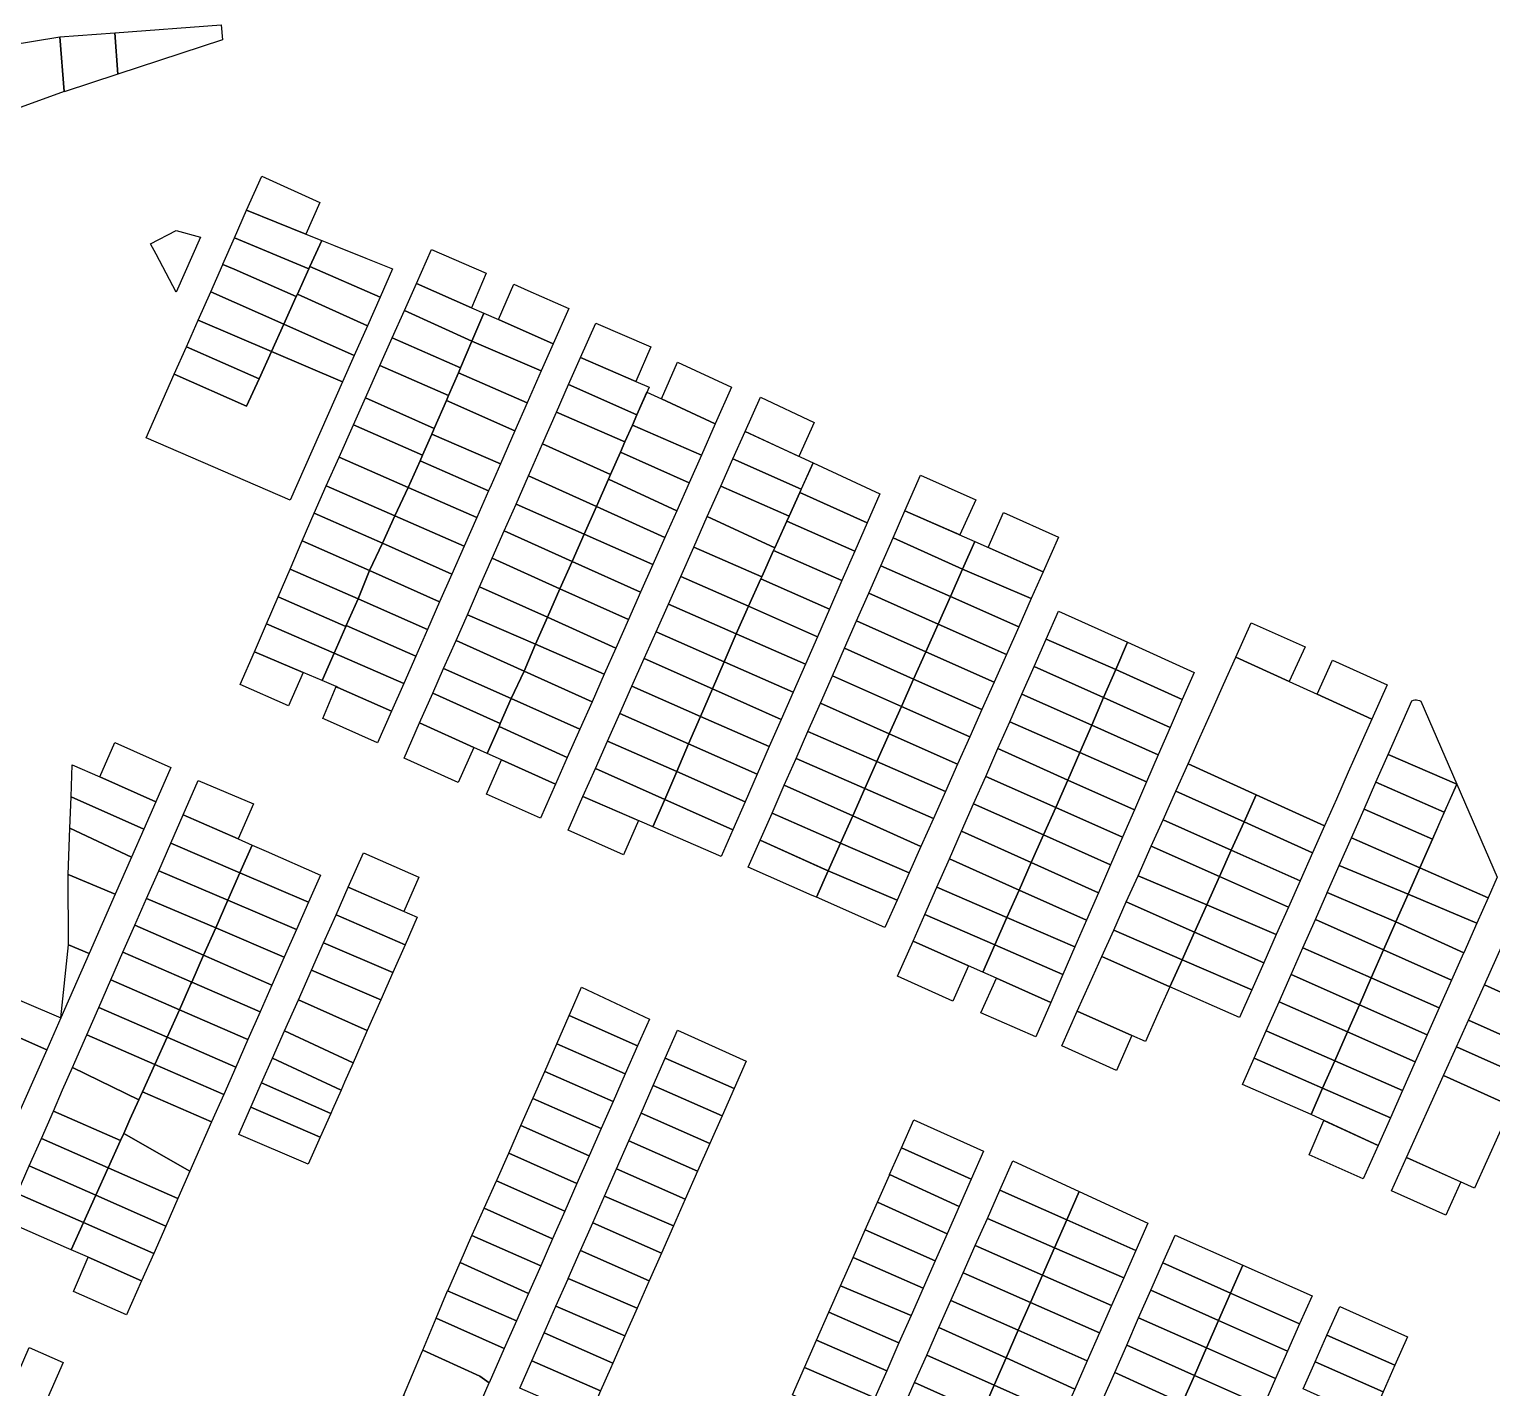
# Model space of a CAD drawing. Header units: millimetres. Extents: x 522658 to 553925, y 7796479 to 7820139.
# Drawn here: x 543680 to 544265, y 7803423 to 7803968 of the extents above; entities that cross this region are included whole.
import ezdxf

# ---------------------------------------------------------------- set-up
doc = ezdxf.new("R2010")
doc.units = ezdxf.units.MM
doc.layers.add('ZONA RESIDENCIAL 2 (ZR_2)', color=2, linetype='Continuous')

msp = doc.modelspace()

# ---------------------------------------------------------------- linework, layer by layer
at = {"layer": 'ZONA RESIDENCIAL 2 (ZR_2)'}
for points in [[(543715.25, 7803949.61), (543693.7, 7803942.56), (543693.64, 7803942.66), (543692.03, 7803964.6), (543714.03, 7803966.22), (543715.25, 7803949.61)], [(543714.03, 7803966.22), (543756.64, 7803969.35), (543757.08, 7803963.3), (543715.25, 7803949.61), (543714.03, 7803966.22)], [(543671.65, 7803961.25), (543692.03, 7803964.6), (543693.64, 7803942.66), (543673.54, 7803935.38), (543671.65, 7803961.25)], [(543796.08, 7803898.26), (543790.45, 7803885.54), (543766.79, 7803895.06), (543772.85, 7803908.79), (543796.08, 7803898.26)], [(543790.45, 7803885.54), (543796.86, 7803882.96), (543792.15, 7803872.57), (543791.73, 7803871.64), (543761.92, 7803884.03), (543766.79, 7803895.06), (543790.45, 7803885.54)], [(543748.27, 7803884.3), (543738.62, 7803862.32), (543730.5, 7803877.48), (543728.28, 7803881.63), (543738.56, 7803887), (543748.27, 7803884.3)], [(543791.73, 7803871.64), (543787.09, 7803861.41), (543786.67, 7803860.48), (543761.81, 7803871.45), (543757.21, 7803873.36), (543757.25, 7803873.46), (543761.92, 7803884.03), (543791.73, 7803871.64)], [(543801.54, 7803881.08), (543814.52, 7803875.86), (543825.2, 7803871.56), (543820.22, 7803860.28), (543792.15, 7803872.57), (543796.86, 7803882.96), (543801.54, 7803881.08)], [(543862.72, 7803869.88), (543856.84, 7803856.03), (543834.78, 7803865.74), (543840.88, 7803879.43), (543862.72, 7803869.88)], [(543761.81, 7803871.45), (543786.67, 7803860.48), (543781.65, 7803849.41), (543752.38, 7803862.42), (543757.21, 7803873.36), (543761.81, 7803871.45)], [(543820.22, 7803860.28), (543815.15, 7803848.82), (543787.09, 7803861.41), (543791.73, 7803871.64), (543792.15, 7803872.57), (543820.22, 7803860.28)], [(543781.65, 7803849.41), (543776.7, 7803838.5), (543747.35, 7803851.03), (543752.38, 7803862.42), (543781.65, 7803849.41)], [(543815.15, 7803848.82), (543809.87, 7803836.87), (543781.65, 7803849.41), (543786.67, 7803860.48), (543787.09, 7803861.41), (543815.15, 7803848.82)], [(543856.84, 7803856.03), (543861.76, 7803853.87), (543857.01, 7803842.7), (543829.95, 7803854.9), (543834.78, 7803865.74), (543856.84, 7803856.03)], [(543895.78, 7803855.76), (543889.57, 7803841.64), (543867.67, 7803851.27), (543873.85, 7803865.46), (543879.45, 7803862.98), (543895.78, 7803855.76)], [(543857.01, 7803842.7), (543852.41, 7803831.9), (543825.06, 7803843.94), (543829.95, 7803854.9), (543857.01, 7803842.7)], [(543771.77, 7803827.62), (543742.65, 7803840.37), (543747.35, 7803851.03), (543776.7, 7803838.5), (543771.77, 7803827.62)], [(543809.87, 7803836.87), (543805.21, 7803826.32), (543776.7, 7803838.5), (543781.65, 7803849.41), (543809.87, 7803836.87)], [(543867.67, 7803851.27), (543889.57, 7803841.64), (543884.78, 7803830.75), (543857.01, 7803842.7), (543861.76, 7803853.87), (543867.67, 7803851.27)], [(543928.63, 7803840.33), (543922.68, 7803826.55), (543900.54, 7803836.11), (543906.6, 7803849.87), (543928.63, 7803840.33)], [(543852.41, 7803831.9), (543851.59, 7803829.97), (543847.7, 7803820.82), (543820.13, 7803832.88), (543825.06, 7803843.94), (543852.41, 7803831.9)], [(543884.78, 7803830.75), (543879.16, 7803817.97), (543851.59, 7803829.97), (543852.41, 7803831.9), (543857.01, 7803842.7), (543884.78, 7803830.75)], [(543805.21, 7803826.32), (543784.26, 7803778.88), (543726.58, 7803803.97), (543737.81, 7803829.41), (543766.78, 7803816.62), (543771.77, 7803827.62), (543776.7, 7803838.5), (543805.21, 7803826.32)], [(543771.77, 7803827.62), (543766.78, 7803816.62), (543737.81, 7803829.41), (543742.65, 7803840.37), (543771.77, 7803827.62)], [(543847.7, 7803820.82), (543846.87, 7803818.88), (543841.94, 7803807.71), (543814.36, 7803819.93), (543820.13, 7803832.88), (543847.7, 7803820.82)], [(543922.68, 7803826.55), (543928.02, 7803824.24), (543923.13, 7803813.19), (543895.76, 7803825.26), (543900.54, 7803836.11), (543922.68, 7803826.55)], [(543954.42, 7803809.46), (543932.94, 7803819.51), (543939.38, 7803834.28), (543960.94, 7803824.2), (543954.42, 7803809.46)], [(543879.16, 7803817.97), (543874.24, 7803806.78), (543846.87, 7803818.88), (543847.7, 7803820.82), (543851.59, 7803829.97), (543879.16, 7803817.97)], [(543923.13, 7803813.19), (543921.28, 7803809), (543918.31, 7803802.3), (543890.91, 7803814.23), (543895.76, 7803825.26), (543923.13, 7803813.19)], [(543841.94, 7803807.71), (543840.91, 7803805.39), (543837.26, 7803796.99), (543809.54, 7803809.12), (543814.36, 7803819.93), (543841.94, 7803807.71)], [(543932.94, 7803819.51), (543954.42, 7803809.46), (543948.91, 7803797.01), (543921.28, 7803809), (543923.13, 7803813.19), (543927.13, 7803822.23), (543932.94, 7803819.51)], [(543994.06, 7803810.05), (543988.01, 7803796.49), (543966.43, 7803806.49), (543972.54, 7803820.24), (543994.06, 7803810.05)], [(543874.24, 7803806.78), (543868.43, 7803793.56), (543840.91, 7803805.39), (543841.94, 7803807.71), (543846.87, 7803818.88), (543874.24, 7803806.78)], [(543916.5, 7803798.19), (543912.55, 7803789.28), (543885.3, 7803801.49), (543890.91, 7803814.23), (543918.31, 7803802.3), (543916.5, 7803798.19)], [(543837.26, 7803796.99), (543836.25, 7803794.72), (543831.53, 7803784.07), (543803.79, 7803796.22), (543809.54, 7803809.12), (543837.26, 7803796.99)], [(543918.31, 7803802.3), (543921.28, 7803809), (543948.91, 7803797.01), (543943.99, 7803785.91), (543916.5, 7803798.19), (543918.31, 7803802.3)], [(543864.66, 7803784.99), (543863.66, 7803782.72), (543836.25, 7803794.72), (543837.26, 7803796.99), (543840.91, 7803805.39), (543868.43, 7803793.56), (543864.66, 7803784.99)], [(543988.93, 7803783.39), (543961.55, 7803795.49), (543966.43, 7803806.49), (543993.65, 7803793.87), (543988.93, 7803783.39)], [(543831.53, 7803784.07), (543826.19, 7803772.61), (543798.64, 7803784.67), (543803.79, 7803796.22), (543831.53, 7803784.07)], [(543911.72, 7803787.39), (543906.85, 7803776.39), (543879.66, 7803788.68), (543885.3, 7803801.49), (543912.55, 7803789.28), (543911.72, 7803787.39)], [(543911.72, 7803787.39), (543912.55, 7803789.28), (543916.5, 7803798.19), (543943.99, 7803785.91), (543939.03, 7803774.71), (543911.72, 7803787.39)], [(543863.66, 7803782.72), (543858.97, 7803772.06), (543831.53, 7803784.07), (543836.25, 7803794.72), (543863.66, 7803782.72)], [(543988.31, 7803782.02), (543984.06, 7803772.56), (543956.7, 7803784.56), (543961.55, 7803795.49), (543988.93, 7803783.39), (543988.31, 7803782.02)], [(544020.41, 7803781.46), (544015.36, 7803769.91), (543988.31, 7803782.02), (543993.65, 7803793.87), (544020.41, 7803781.46)], [(543826.19, 7803772.61), (543821.16, 7803761.68), (543793.77, 7803773.74), (543798.64, 7803784.67), (543826.19, 7803772.61)], [(543826.19, 7803772.61), (543831.53, 7803784.07), (543858.97, 7803772.06), (543853.88, 7803760.48), (543826.19, 7803772.61)], [(543901.97, 7803765.36), (543874.68, 7803777.37), (543879.66, 7803788.68), (543906.85, 7803776.39), (543901.97, 7803765.36)], [(543906.85, 7803776.39), (543911.72, 7803787.39), (543939.03, 7803774.71), (543934.28, 7803763.99), (543906.85, 7803776.39)], [(543983.12, 7803770.48), (543978.35, 7803759.9), (543951.3, 7803772.41), (543956.7, 7803784.56), (543984.06, 7803772.56), (543983.12, 7803770.48)], [(544058.85, 7803779.05), (544052.4, 7803765.01), (544030.44, 7803774.67), (544036.74, 7803789.01), (544058.85, 7803779.05)], [(543983.12, 7803770.48), (543984.06, 7803772.56), (543988.31, 7803782.02), (544015.36, 7803769.91), (544010.39, 7803758.55), (543983.12, 7803770.48)], [(543821.16, 7803761.68), (543815.98, 7803750.78), (543789.05, 7803762.63), (543793.77, 7803773.74), (543821.16, 7803761.68)], [(543821.16, 7803761.68), (543826.19, 7803772.61), (543853.88, 7803760.48), (543848.94, 7803749.26), (543821.16, 7803761.68)], [(543897.12, 7803754.41), (543869.95, 7803766.63), (543874.68, 7803777.37), (543901.97, 7803765.36), (543897.12, 7803754.41)], [(543929.51, 7803753.23), (543901.97, 7803765.36), (543906.85, 7803776.39), (543934.28, 7803763.99), (543929.51, 7803753.23)], [(543977.85, 7803758.78), (543973.08, 7803748.18), (543945.85, 7803760.13), (543951.3, 7803772.41), (543978.35, 7803759.9), (543977.85, 7803758.78)], [(544053.51, 7803751.26), (544025.7, 7803763.88), (544030.44, 7803774.67), (544058.45, 7803762.35), (544053.51, 7803751.26)], [(544063.74, 7803760.03), (544069.96, 7803774.04), (544092.01, 7803764.11), (544085.86, 7803750.3), (544063.74, 7803760.03)], [(543892.27, 7803743.45), (543865.12, 7803755.65), (543869.95, 7803766.63), (543897.12, 7803754.41), (543892.27, 7803743.45)], [(543978.35, 7803759.9), (543983.12, 7803770.48), (544010.39, 7803758.55), (544005.23, 7803746.75), (543977.85, 7803758.78), (543978.35, 7803759.9)], [(543811.44, 7803739.38), (543784.19, 7803751.36), (543789.05, 7803762.63), (543815.98, 7803750.78), (543811.44, 7803739.38)], [(543815.98, 7803750.78), (543821.16, 7803761.68), (543848.94, 7803749.26), (543844.07, 7803738.19), (543815.98, 7803750.78)], [(543924.57, 7803742.07), (543897.12, 7803754.41), (543901.97, 7803765.36), (543929.51, 7803753.23), (543924.57, 7803742.07)], [(544053.51, 7803751.26), (544048.65, 7803740.34), (544020.78, 7803752.68), (544025.7, 7803763.88), (544053.51, 7803751.26)], [(544081.05, 7803739.51), (544053.51, 7803751.26), (544058.45, 7803762.35), (544085.86, 7803750.3), (544081.05, 7803739.51)], [(543887.22, 7803732.05), (543860.1, 7803744.24), (543865.12, 7803755.65), (543892.27, 7803743.45), (543887.22, 7803732.05)], [(543972.74, 7803747.42), (543967.79, 7803736.42), (543940.65, 7803748.43), (543945.85, 7803760.13), (543973.08, 7803748.18), (543972.74, 7803747.42)], [(543973.08, 7803748.18), (543977.85, 7803758.78), (544005.23, 7803746.75), (544000.24, 7803735.34), (543972.74, 7803747.42), (543973.08, 7803748.18)], [(543806.51, 7803728.31), (543779.41, 7803740.28), (543784.19, 7803751.36), (543811.44, 7803739.38), (543806.7, 7803728.75), (543806.51, 7803728.31)], [(543811.44, 7803739.38), (543815.98, 7803750.78), (543844.07, 7803738.19), (543839.21, 7803727.13), (543811.44, 7803739.38)], [(543919.72, 7803731.11), (543892.27, 7803743.45), (543897.12, 7803754.41), (543924.57, 7803742.07), (543919.72, 7803731.11)], [(544048.65, 7803740.34), (544043.74, 7803729.3), (544015.96, 7803741.72), (544020.78, 7803752.68), (544048.65, 7803740.34)], [(544081.05, 7803739.51), (544076.03, 7803728.22), (544048.65, 7803740.34), (544053.51, 7803751.26), (544081.05, 7803739.51)], [(543887.22, 7803732.05), (543882.44, 7803721.24), (543855.18, 7803733.07), (543860.1, 7803744.24), (543887.22, 7803732.05)], [(543919.72, 7803731.11), (543914.67, 7803719.71), (543887.22, 7803732.05), (543892.27, 7803743.45), (543919.72, 7803731.11)], [(543967.79, 7803736.42), (543962.83, 7803725.39), (543935.7, 7803737.28), (543940.65, 7803748.43), (543967.79, 7803736.42)], [(543967.79, 7803736.42), (543972.74, 7803747.42), (544000.24, 7803735.34), (543995.37, 7803724.22), (543967.79, 7803736.42)], [(543806.51, 7803728.31), (543801.81, 7803717.71), (543774.72, 7803729.39), (543779.41, 7803740.28), (543806.51, 7803728.31)], [(543806.7, 7803728.75), (543811.44, 7803739.38), (543839.21, 7803727.13), (543834.51, 7803716.45), (543806.7, 7803728.75)], [(543962.83, 7803725.39), (543958.02, 7803714.24), (543930.79, 7803726.23), (543935.7, 7803737.28), (543962.83, 7803725.39)], [(544043.74, 7803729.3), (544038.81, 7803718.23), (544011.08, 7803730.61), (544015.96, 7803741.72), (544043.74, 7803729.3)], [(544076.03, 7803728.22), (544071.07, 7803717.07), (544043.74, 7803729.3), (544048.65, 7803740.34), (544076.03, 7803728.22)], [(543878, 7803710.41), (543850.64, 7803722.76), (543855.18, 7803733.07), (543882.44, 7803721.24), (543878, 7803710.41)], [(543914.67, 7803719.71), (543910.04, 7803709.26), (543882.44, 7803721.24), (543887.22, 7803732.05), (543914.67, 7803719.71)], [(543962.83, 7803725.39), (543967.79, 7803736.42), (543995.37, 7803724.22), (543990.57, 7803713.23), (543962.83, 7803725.39)], [(544114.87, 7803711.1), (544087.03, 7803723.26), (544091.99, 7803734.52), (544119.6, 7803722.02), (544114.87, 7803711.1)], [(543801.81, 7803717.71), (543796.97, 7803706.71), (543789.37, 7803709.97), (543769.88, 7803718.17), (543774.72, 7803729.39), (543801.81, 7803717.71)], [(543801.81, 7803717.71), (543806.51, 7803728.31), (543806.7, 7803728.75), (543834.51, 7803716.45), (543829.71, 7803705.53), (543801.81, 7803717.71)], [(543958.02, 7803714.24), (543953.31, 7803703.32), (543926.01, 7803715.46), (543930.79, 7803726.23), (543958.02, 7803714.24)], [(543958.02, 7803714.24), (543962.83, 7803725.39), (543990.57, 7803713.23), (543985.68, 7803702.05), (543958.02, 7803714.24)], [(544038.81, 7803718.23), (544033.93, 7803707.25), (544006.25, 7803719.63), (544011.08, 7803730.61), (544038.81, 7803718.23)], [(544071.07, 7803717.07), (544066.15, 7803706.03), (544038.81, 7803718.23), (544043.74, 7803729.3), (544071.07, 7803717.07)], [(544190.8, 7803720.14), (544184.36, 7803706.32), (544163.01, 7803716.08), (544169.13, 7803729.75), (544190.8, 7803720.14)], [(543872.79, 7803699.43), (543845.69, 7803711.51), (543850.64, 7803722.76), (543878, 7803710.41), (543872.79, 7803699.43)], [(543905.13, 7803698.17), (543878, 7803710.41), (543882.44, 7803721.24), (543910.04, 7803709.26), (543905.13, 7803698.17)], [(544033.93, 7803707.25), (544029.05, 7803696.29), (544001.4, 7803708.6), (544006.25, 7803719.63), (544033.93, 7803707.25)], [(544114.87, 7803711.1), (544110, 7803699.84), (544082.22, 7803712.35), (544087.03, 7803723.26), (544114.87, 7803711.1)], [(544141.53, 7803699.1), (544114.87, 7803711.1), (544119.6, 7803722.02), (544146.24, 7803709.96), (544141.53, 7803699.1)], [(543789.37, 7803709.97), (543783.6, 7803696.57), (543764.22, 7803705.06), (543769.88, 7803718.17), (543789.37, 7803709.97)], [(543829.71, 7803705.53), (543824.83, 7803694.42), (543803.35, 7803703.94), (543802.67, 7803704.24), (543796.97, 7803706.71), (543801.81, 7803717.71), (543829.71, 7803705.53)], [(543953.31, 7803703.32), (543948.58, 7803692.34), (543921.12, 7803704.45), (543926.01, 7803715.46), (543953.31, 7803703.32)], [(543953.31, 7803703.32), (543958.02, 7803714.24), (543985.68, 7803702.05), (543980.88, 7803691.06), (543953.31, 7803703.32)], [(544066.15, 7803706.03), (544061.25, 7803695.03), (544033.93, 7803707.25), (544038.81, 7803718.23), (544066.15, 7803706.03)], [(544195.53, 7803701.21), (544217.46, 7803691.18), (544212.57, 7803680.17), (544208.03, 7803669.93), (544203.24, 7803659.15), (544198.52, 7803648.5), (544171.15, 7803660.9), (544143.84, 7803673.27), (544148.61, 7803683.92), (544153.39, 7803694.59), (544158.08, 7803705.06), (544163.01, 7803716.08), (544184.36, 7803706.32), (544195.53, 7803701.21)], [(544195.53, 7803701.21), (544201.72, 7803714.81), (544223.57, 7803704.96), (544217.46, 7803691.18), (544195.53, 7803701.21)], [(543872.79, 7803699.43), (543868.37, 7803689.45), (543841.33, 7803701.62), (543845.69, 7803711.51), (543872.79, 7803699.43)], [(543900.27, 7803687.19), (543872.79, 7803699.43), (543878, 7803710.41), (543905.13, 7803698.17), (543900.27, 7803687.19)], [(544029.05, 7803696.29), (544024.18, 7803685.34), (543996.6, 7803697.67), (544001.4, 7803708.6), (544029.05, 7803696.29)], [(544110, 7803699.84), (544105.24, 7803688.84), (544077.33, 7803701.26), (544082.22, 7803712.35), (544110, 7803699.84)], [(544141.53, 7803699.1), (544136.64, 7803687.84), (544110, 7803699.84), (544114.87, 7803711.1), (544141.53, 7803699.1)], [(543824.83, 7803694.42), (543819.25, 7803681.74), (543797.92, 7803691.2), (543797.33, 7803691.48), (543802.67, 7803704.24), (543803.35, 7803703.94), (543824.83, 7803694.42)], [(543948.58, 7803692.34), (543943.81, 7803681.28), (543916.25, 7803693.48), (543921.12, 7803704.45), (543948.58, 7803692.34)], [(543948.58, 7803692.34), (543953.31, 7803703.32), (543980.88, 7803691.06), (543976.13, 7803680.2), (543948.58, 7803692.34)], [(544061.25, 7803695.03), (544056.4, 7803684.12), (544029.05, 7803696.29), (544033.93, 7803707.25), (544061.25, 7803695.03)], [(543857.77, 7803679.89), (543836.07, 7803689.69), (543841.33, 7803701.62), (543868.37, 7803689.45), (543867.87, 7803688.32), (543863.08, 7803677.49), (543857.77, 7803679.89)], [(543868.37, 7803689.45), (543872.79, 7803699.43), (543900.27, 7803687.19), (543895.22, 7803675.79), (543867.87, 7803688.32), (543868.37, 7803689.45)], [(544024.18, 7803685.34), (544019.23, 7803674.21), (543991.59, 7803686.26), (543996.6, 7803697.67), (544024.18, 7803685.34)], [(544056.4, 7803684.12), (544051.51, 7803673.13), (544024.18, 7803685.34), (544029.05, 7803696.29), (544056.4, 7803684.12)], [(544105.24, 7803688.84), (544100.49, 7803677.87), (544072.45, 7803690.18), (544077.33, 7803701.26), (544105.24, 7803688.84)], [(544105.24, 7803688.84), (544110, 7803699.84), (544136.64, 7803687.84), (544131.92, 7803676.95), (544105.24, 7803688.84)], [(544251.47, 7803665.22), (544223.99, 7803677.01), (544233.5, 7803698.59), (544234.08, 7803698.8), (544234.69, 7803698.91), (544235.3, 7803698.92), (544235.91, 7803698.83), (544236.5, 7803698.65), (544237.05, 7803698.38), (544251.47, 7803665.22)], [(543943.81, 7803681.28), (543939.05, 7803670.24), (543911.34, 7803682.43), (543916.25, 7803693.48), (543943.81, 7803681.28)], [(543943.81, 7803681.28), (543948.58, 7803692.34), (543976.13, 7803680.2), (543971.28, 7803669.12), (543943.81, 7803681.28)], [(543857.77, 7803679.89), (543851.48, 7803665.78), (543829.85, 7803675.54), (543829.89, 7803675.64), (543836.07, 7803689.69), (543857.77, 7803679.89)], [(543890.5, 7803665.15), (543868.88, 7803674.88), (543863.08, 7803677.49), (543867.87, 7803688.32), (543895.22, 7803675.79), (543890.5, 7803665.15)], [(544019.23, 7803674.21), (544014.43, 7803663.43), (543986.84, 7803675.45), (543991.59, 7803686.26), (544019.23, 7803674.21)], [(544051.51, 7803673.13), (544046.67, 7803662.25), (544019.23, 7803674.21), (544024.18, 7803685.34), (544051.51, 7803673.13)], [(544100.49, 7803677.87), (544095.71, 7803666.83), (544067.7, 7803679.41), (544072.45, 7803690.18), (544100.49, 7803677.87)], [(544100.49, 7803677.87), (544105.24, 7803688.84), (544131.92, 7803676.95), (544127.23, 7803666.13), (544100.49, 7803677.87)], [(543736.45, 7803671.84), (543730.41, 7803658.11), (543707.92, 7803668.08), (543713.96, 7803681.81), (543736.45, 7803671.84)], [(543939.05, 7803670.24), (543934.23, 7803659.06), (543906.48, 7803671.49), (543911.34, 7803682.43), (543939.05, 7803670.24)], [(543939.05, 7803670.24), (543943.81, 7803681.28), (543971.28, 7803669.12), (543966.49, 7803658.16), (543939.05, 7803670.24)], [(544095.71, 7803666.83), (544090.83, 7803655.8), (544062.79, 7803668.26), (544067.7, 7803679.41), (544095.71, 7803666.83)], [(543707.92, 7803668.08), (543730.41, 7803658.11), (543725.58, 7803647.13), (543696.46, 7803660.04), (543696.94, 7803672.95), (543707.92, 7803668.08)], [(543890.5, 7803665.15), (543884.51, 7803651.59), (543862.79, 7803661.21), (543868.88, 7803674.88), (543890.5, 7803665.15)], [(544014.43, 7803663.43), (544009.55, 7803652.47), (543982.14, 7803664.75), (543986.84, 7803675.45), (544014.43, 7803663.43)], [(544046.67, 7803662.25), (544041.87, 7803651.47), (544014.43, 7803663.43), (544019.23, 7803674.21), (544046.67, 7803662.25)], [(544095.71, 7803666.83), (544100.49, 7803677.87), (544127.23, 7803666.13), (544122.35, 7803654.88), (544095.71, 7803666.83)], [(544171.15, 7803660.9), (544166.28, 7803650.06), (544138.97, 7803662.39), (544143.84, 7803673.27), (544171.15, 7803660.9)], [(544246.48, 7803653.91), (544219.1, 7803665.93), (544223.99, 7803677.01), (544251.47, 7803665.22), (544246.48, 7803653.91)], [(543934.23, 7803659.06), (543929.5, 7803648.1), (543929.16, 7803648.25), (543901.49, 7803660.25), (543906.48, 7803671.49), (543934.23, 7803659.06)], [(543934.23, 7803659.06), (543939.05, 7803670.24), (543966.49, 7803658.16), (543961.53, 7803646.83), (543934.23, 7803659.06)], [(544090.83, 7803655.8), (544085.96, 7803644.83), (544057.94, 7803657.26), (544062.79, 7803668.26), (544090.83, 7803655.8)], [(544090.83, 7803655.8), (544095.71, 7803666.83), (544122.35, 7803654.88), (544117.59, 7803643.91), (544090.83, 7803655.8)], [(543769.55, 7803657.29), (543763.38, 7803643.21), (543741.36, 7803652.87), (543747.4, 7803666.64), (543769.55, 7803657.29)], [(544009.55, 7803652.47), (544004.69, 7803641.55), (543977.21, 7803653.53), (543982.14, 7803664.75), (544009.55, 7803652.47)], [(544009.55, 7803652.47), (544014.43, 7803663.43), (544041.87, 7803651.47), (544036.86, 7803640.22), (544009.55, 7803652.47)], [(544166.28, 7803650.06), (544161.16, 7803638.67), (544133.81, 7803650.87), (544138.97, 7803662.39), (544166.28, 7803650.06)], [(544246.48, 7803653.91), (544241.75, 7803643.17), (544214.35, 7803655.16), (544219.1, 7803665.93), (544246.48, 7803653.91)], [(544264.05, 7803619.7), (544236.69, 7803631.71), (544251.47, 7803665.22), (544267.7, 7803627.92), (544264.05, 7803619.7)], [(543725.58, 7803647.13), (543720.67, 7803635.96), (543695.99, 7803647.56), (543696.46, 7803660.04), (543725.58, 7803647.13)], [(543917.66, 7803636.8), (543895.51, 7803646.77), (543901.49, 7803660.25), (543923.76, 7803650.59), (543917.66, 7803636.8)], [(543929.5, 7803648.1), (543934.23, 7803659.06), (543961.53, 7803646.83), (543956.89, 7803636.22), (543929.5, 7803648.1)], [(544085.96, 7803644.83), (544081.06, 7803633.77), (544053.13, 7803646.35), (544057.94, 7803657.26), (544085.96, 7803644.83)], [(544085.96, 7803644.83), (544090.83, 7803655.8), (544117.59, 7803643.91), (544112.82, 7803632.92), (544085.96, 7803644.83)], [(544166.28, 7803650.06), (544171.15, 7803660.9), (544198.52, 7803648.5), (544193.72, 7803637.67), (544166.28, 7803650.06)], [(544241.75, 7803643.17), (544236.69, 7803631.71), (544209.31, 7803643.73), (544214.35, 7803655.16), (544241.75, 7803643.17)], [(543764.11, 7803629.66), (543736.38, 7803641.49), (543741.36, 7803652.87), (543763.38, 7803643.21), (543768.99, 7803640.75), (543764.11, 7803629.66)], [(544004.69, 7803641.55), (543999.72, 7803630.39), (543972.47, 7803642.75), (543977.21, 7803653.53), (544004.69, 7803641.55)], [(544004.69, 7803641.55), (544009.55, 7803652.47), (544036.86, 7803640.22), (544032.13, 7803629.59), (544004.69, 7803641.55)], [(544161.16, 7803638.67), (544156.45, 7803628.18), (544129.07, 7803640.29), (544133.81, 7803650.87), (544161.16, 7803638.67)], [(544161.16, 7803638.67), (544166.28, 7803650.06), (544193.72, 7803637.67), (544188.71, 7803626.38), (544161.16, 7803638.67)], [(543714.16, 7803621.16), (543695.3, 7803628.98), (543695.99, 7803647.56), (543720.67, 7803635.96), (543714.16, 7803621.16)], [(544081.06, 7803633.77), (544076.18, 7803622.76), (544048.27, 7803635.31), (544053.13, 7803646.35), (544081.06, 7803633.77)], [(544081.06, 7803633.77), (544085.96, 7803644.83), (544112.82, 7803632.92), (544107.94, 7803621.66), (544081.06, 7803633.77)], [(544236.69, 7803631.71), (544231.99, 7803621.06), (544204.42, 7803632.64), (544209.31, 7803643.73), (544236.69, 7803631.71)], [(543759.25, 7803618.64), (543731.55, 7803630.46), (543736.38, 7803641.49), (543764.11, 7803629.66), (543759.25, 7803618.64)], [(543774.58, 7803638.3), (543796.35, 7803628.75), (543791.58, 7803617.94), (543764.11, 7803629.66), (543768.99, 7803640.75), (543774.58, 7803638.3)], [(543835.77, 7803627.86), (543829.73, 7803614.2), (543807.48, 7803623.87), (543813.56, 7803637.6), (543835.77, 7803627.86)], [(543999.72, 7803630.39), (543995.02, 7803619.84), (543993.3, 7803620.6), (543967.72, 7803631.94), (543972.47, 7803642.75), (543997.86, 7803631.23), (543999.72, 7803630.39)], [(543999.72, 7803630.39), (544004.69, 7803641.55), (544032.13, 7803629.59), (544027.27, 7803618.66), (543999.72, 7803630.39)], [(544156.45, 7803628.18), (544151.34, 7803616.81), (544123.8, 7803628.5), (544129.07, 7803640.29), (544156.45, 7803628.18)], [(544156.45, 7803628.18), (544161.16, 7803638.67), (544188.71, 7803626.38), (544184.08, 7803615.95), (544156.45, 7803628.18)], [(544076.18, 7803622.76), (544071.31, 7803611.78), (544043.27, 7803623.96), (544048.27, 7803635.31), (544076.18, 7803622.76)], [(544076.18, 7803622.76), (544081.06, 7803633.77), (544107.94, 7803621.66), (544103.16, 7803610.63), (544076.18, 7803622.76)], [(544227.1, 7803609.96), (544199.61, 7803621.73), (544204.42, 7803632.64), (544231.99, 7803621.06), (544227.1, 7803609.96)], [(544264.05, 7803619.7), (544259.51, 7803609.49), (544231.99, 7803621.06), (544236.69, 7803631.71), (544264.05, 7803619.7)], [(543703.69, 7803597.36), (543695.37, 7803600.81), (543695.3, 7803628.98), (543714.16, 7803621.16), (543703.69, 7803597.36)], [(543754.39, 7803607.61), (543726.71, 7803619.42), (543731.55, 7803630.46), (543759.25, 7803618.64), (543754.39, 7803607.61)], [(543786.72, 7803606.92), (543759.25, 7803618.64), (543764.11, 7803629.66), (543791.58, 7803617.94), (543786.72, 7803606.92)], [(543995.02, 7803619.84), (543999.72, 7803630.39), (544027.27, 7803618.66), (544022.39, 7803607.7), (543995.02, 7803619.84)], [(544151.34, 7803616.81), (544146.44, 7803605.91), (544119.11, 7803618.02), (544123.8, 7803628.5), (544151.34, 7803616.81)], [(544151.34, 7803616.81), (544156.45, 7803628.18), (544184.08, 7803615.95), (544179.2, 7803604.97), (544151.34, 7803616.81)], [(543830.29, 7803600.84), (543802.62, 7803612.87), (543807.48, 7803623.87), (543835.15, 7803611.85), (543830.29, 7803600.84)], [(544071.31, 7803611.78), (544066.45, 7803600.82), (544038.45, 7803613.02), (544043.27, 7803623.96), (544071.31, 7803611.78)], [(544071.31, 7803611.78), (544076.18, 7803622.76), (544103.16, 7803610.63), (544098.53, 7803599.96), (544071.31, 7803611.78)], [(544226.84, 7803609.37), (544222.15, 7803598.74), (544194.83, 7803610.91), (544199.44, 7803621.35), (544199.61, 7803621.73), (544227.1, 7803609.96), (544226.84, 7803609.37)], [(544254.24, 7803597.61), (544227.1, 7803609.96), (544231.99, 7803621.06), (544259.51, 7803609.49), (544254.24, 7803597.61)], [(543749.55, 7803596.62), (543721.98, 7803608.62), (543726.71, 7803619.42), (543754.39, 7803607.61), (543749.55, 7803596.62)], [(543781.86, 7803595.89), (543754.39, 7803607.61), (543759.25, 7803618.64), (543786.72, 7803606.92), (543781.86, 7803595.89)], [(544146.44, 7803605.91), (544141.46, 7803594.82), (544114.05, 7803606.72), (544119.11, 7803618.02), (544146.44, 7803605.91)], [(544146.44, 7803605.91), (544151.34, 7803616.81), (544179.2, 7803604.97), (544174.16, 7803593.61), (544146.44, 7803605.91)], [(543744.81, 7803585.85), (543717.26, 7803597.85), (543721.98, 7803608.62), (543749.55, 7803596.62), (543744.81, 7803585.85)], [(543830.29, 7803600.84), (543825.36, 7803589.66), (543797.63, 7803601.59), (543802.62, 7803612.87), (543830.29, 7803600.84)], [(544066.45, 7803600.82), (544061.6, 7803589.88), (544055.87, 7803592.42), (544033.71, 7803602.25), (544038.45, 7803613.02), (544066.45, 7803600.82)], [(544066.45, 7803600.82), (544071.31, 7803611.78), (544098.53, 7803599.96), (544093.74, 7803588.92), (544066.45, 7803600.82)], [(544222.15, 7803598.74), (544217.22, 7803587.55), (544189.85, 7803599.61), (544194.83, 7803610.91), (544222.15, 7803598.74)], [(544254.24, 7803597.61), (544254.16, 7803597.43), (544249.36, 7803586.63), (544222.15, 7803598.74), (544226.84, 7803609.37), (544227.1, 7803609.96), (544254.24, 7803597.61)], [(544289.79, 7803572.51), (544262.53, 7803584.8), (544274.52, 7803611.39), (544289.79, 7803572.51)], [(543776.93, 7803584.7), (543749.55, 7803596.62), (543754.39, 7803607.61), (543781.86, 7803595.89), (543776.93, 7803584.7)], [(544141.46, 7803594.82), (544136.6, 7803584), (544109.28, 7803596.07), (544114.05, 7803606.72), (544141.46, 7803594.82)], [(544141.46, 7803594.82), (544146.44, 7803605.91), (544174.16, 7803593.61), (544169.33, 7803582.72), (544141.46, 7803594.82)], [(543692.34, 7803571.59), (543695.37, 7803600.81), (543703.69, 7803597.36), (543692.34, 7803571.59)], [(543739.83, 7803574.78), (543712.38, 7803586.73), (543717.26, 7803597.85), (543744.81, 7803585.85), (543744.49, 7803585.13), (543739.83, 7803574.78)], [(543772.19, 7803573.93), (543744.81, 7803585.85), (543749.55, 7803596.62), (543776.93, 7803584.7), (543772.19, 7803573.93)], [(543825.36, 7803589.66), (543820.55, 7803578.76), (543792.81, 7803590.7), (543797.63, 7803601.59), (543825.36, 7803589.66)], [(544055.87, 7803592.42), (544049.61, 7803578.21), (544027.52, 7803588.2), (544033.71, 7803602.25), (544055.87, 7803592.42)], [(544061.6, 7803589.88), (544066.45, 7803600.82), (544093.74, 7803588.92), (544088.86, 7803577.65), (544067.15, 7803587.39), (544061.6, 7803589.88)], [(544217.22, 7803587.55), (544212.46, 7803576.75), (544185.12, 7803588.87), (544189.85, 7803599.61), (544217.22, 7803587.55)], [(544249.36, 7803586.63), (544244.45, 7803575.57), (544217.22, 7803587.55), (544222.15, 7803598.74), (544249.36, 7803586.63)], [(543820.55, 7803578.76), (543815.12, 7803566.46), (543787.55, 7803578.82), (543792.81, 7803590.7), (543820.55, 7803578.76)], [(544131.77, 7803573.24), (544126.75, 7803562.07), (544121.27, 7803564.5), (544099.47, 7803574.17), (544104.5, 7803585.39), (544109.28, 7803596.07), (544136.6, 7803584), (544131.77, 7803573.24)], [(544136.6, 7803584), (544141.46, 7803594.82), (544169.33, 7803582.72), (544164.44, 7803571.7), (544136.6, 7803584)], [(543734.91, 7803563.83), (543707.56, 7803575.74), (543712.38, 7803586.73), (543739.83, 7803574.78), (543734.91, 7803563.83)], [(543767.29, 7803562.82), (543739.83, 7803574.78), (543744.49, 7803585.13), (543744.81, 7803585.85), (543772.19, 7803573.93), (543767.29, 7803562.82)], [(544088.86, 7803577.65), (544082.9, 7803563.92), (544060.86, 7803573.58), (544067.15, 7803587.39), (544088.86, 7803577.65)], [(544212.46, 7803576.75), (544207.68, 7803565.91), (544180.32, 7803577.98), (544185.12, 7803588.87), (544212.46, 7803576.75)], [(544244.45, 7803575.57), (544239.63, 7803564.72), (544212.46, 7803576.75), (544217.22, 7803587.55), (544244.45, 7803575.57)], [(544283.46, 7803558.46), (544256.17, 7803570.67), (544262.53, 7803584.8), (544289.79, 7803572.51), (544283.46, 7803558.46)], [(543686.7, 7803558.78), (543658.38, 7803571.32), (543663.84, 7803583.73), (543692.34, 7803571.59), (543686.7, 7803558.78)], [(543923.37, 7803560.34), (543895.98, 7803572.44), (543896.53, 7803573.69), (543900.96, 7803583.8), (543928.08, 7803571.05), (543923.37, 7803560.34)], [(543729.99, 7803552.89), (543702.74, 7803564.75), (543707.56, 7803575.74), (543734.91, 7803563.83), (543729.99, 7803552.89)], [(543762.45, 7803551.84), (543734.91, 7803563.83), (543739.83, 7803574.78), (543767.29, 7803562.82), (543762.45, 7803551.84)], [(543815.12, 7803566.46), (543810.76, 7803556.58), (543809.43, 7803553.58), (543782.01, 7803566.31), (543787.55, 7803578.82), (543815.12, 7803566.46)], [(544121.27, 7803564.5), (544115.24, 7803550.4), (544093.26, 7803560.29), (544099.47, 7803574.17), (544121.27, 7803564.5)], [(544207.68, 7803565.91), (544202.57, 7803554.33), (544175.19, 7803566.34), (544180.32, 7803577.98), (544207.68, 7803565.91)], [(544239.63, 7803564.72), (544234.83, 7803553.92), (544207.68, 7803565.91), (544212.46, 7803576.75), (544239.63, 7803564.72)], [(543686.7, 7803558.78), (543672.78, 7803527.15), (543644.37, 7803539.47), (543648.97, 7803549.93), (543653.4, 7803560), (543658.38, 7803571.32), (543686.7, 7803558.78)], [(543918.41, 7803549.08), (543891.03, 7803561.17), (543895.98, 7803572.44), (543923.37, 7803560.34), (543918.41, 7803549.08)], [(544283.46, 7803558.46), (544278.64, 7803547.77), (544251.35, 7803559.98), (544256.17, 7803570.67), (544283.46, 7803558.46)], [(543723.58, 7803538.67), (543697.02, 7803551.68), (543697.93, 7803553.76), (543702.74, 7803564.75), (543729.99, 7803552.89), (543725.06, 7803541.95), (543723.58, 7803538.67)], [(543757.61, 7803540.86), (543729.99, 7803552.89), (543734.91, 7803563.83), (543762.45, 7803551.84), (543757.61, 7803540.86)], [(543809.43, 7803553.58), (543805.97, 7803545.74), (543804.61, 7803542.65), (543777.18, 7803555.38), (543782.01, 7803566.31), (543809.43, 7803553.58)], [(543966.85, 7803554.21), (543962.04, 7803543.31), (543934.45, 7803555.38), (543939.41, 7803566.63), (543966.85, 7803554.21)], [(544202.57, 7803554.33), (544197.74, 7803543.37), (544170.35, 7803555.36), (544175.19, 7803566.34), (544202.57, 7803554.33)], [(544234.83, 7803553.92), (544229.73, 7803542.42), (544202.57, 7803554.33), (544207.68, 7803565.91), (544234.83, 7803553.92)], [(543913.54, 7803538.02), (543886.17, 7803550.1), (543891.03, 7803561.17), (543918.41, 7803549.08), (543913.54, 7803538.02)], [(544278.64, 7803547.77), (544273.44, 7803536.24), (544246.15, 7803548.45), (544251.35, 7803559.98), (544278.64, 7803547.77)], [(543717.56, 7803525.27), (543716.25, 7803522.37), (543689.37, 7803534.22), (543693.09, 7803542.71), (543697.02, 7803551.68), (543723.58, 7803538.67), (543720.05, 7803530.82), (543717.56, 7803525.27)], [(543752.77, 7803529.89), (543725.06, 7803541.95), (543729.99, 7803552.89), (543757.61, 7803540.86), (543752.77, 7803529.89)], [(543804.61, 7803542.65), (543801.13, 7803534.78), (543800.44, 7803533.21), (543772.79, 7803545.46), (543777.18, 7803555.38), (543804.61, 7803542.65)], [(543908.8, 7803527.25), (543881.4, 7803539.22), (543881.55, 7803539.56), (543886.17, 7803550.1), (543913.54, 7803538.02), (543908.8, 7803527.25)], [(543957.19, 7803532.31), (543929.62, 7803544.41), (543934.45, 7803555.38), (543962.04, 7803543.31), (543957.19, 7803532.31)], [(544197.74, 7803543.37), (544193.09, 7803532.82), (544165.7, 7803544.81), (544170.35, 7803555.36), (544197.74, 7803543.37)], [(544229.73, 7803542.42), (544224.87, 7803531.49), (544197.74, 7803543.37), (544202.57, 7803554.33), (544229.73, 7803542.42)], [(543800.44, 7803533.21), (543796.24, 7803523.69), (543768.5, 7803535.76), (543772.79, 7803545.46), (543800.44, 7803533.21)], [(543952.32, 7803521.27), (543924.76, 7803533.37), (543929.62, 7803544.41), (543957.19, 7803532.31), (543952.32, 7803521.27)], [(544273.44, 7803536.24), (544258.62, 7803503.37), (544231.33, 7803515.58), (544246.15, 7803548.45), (544273.44, 7803536.24)], [(543744.06, 7803510.12), (543717.56, 7803525.27), (543720.05, 7803530.82), (543723.58, 7803538.67), (543725.06, 7803541.95), (543752.77, 7803529.89), (543744.06, 7803510.12)], [(543903.95, 7803516.23), (543876.63, 7803528.37), (543881.4, 7803539.22), (543908.8, 7803527.25), (543903.95, 7803516.23)], [(544224.87, 7803531.49), (544219.95, 7803520.4), (544193.09, 7803532.82), (544197.74, 7803543.37), (544224.87, 7803531.49)], [(543716.25, 7803522.37), (543711.33, 7803511.43), (543684.56, 7803523.23), (543689.37, 7803534.22), (543716.25, 7803522.37)], [(543796.24, 7803523.69), (543791.47, 7803512.88), (543763.65, 7803524.79), (543768.5, 7803535.76), (543796.24, 7803523.69)], [(543947.43, 7803510.19), (543919.9, 7803522.35), (543924.76, 7803533.37), (543952.32, 7803521.27), (543947.43, 7803510.19)], [(543899.08, 7803505.17), (543871.76, 7803517.31), (543876.63, 7803528.37), (543903.95, 7803516.23), (543899.08, 7803505.17)], [(544056.96, 7803506.9), (544029.03, 7803519.47), (544033.96, 7803530.67), (544061.93, 7803518.18), (544056.96, 7803506.9)], [(544214.02, 7803507.06), (544192.33, 7803516.72), (544198.19, 7803530.46), (544219.95, 7803520.4), (544214.02, 7803507.06)], [(543711.33, 7803511.43), (543706.4, 7803500.49), (543679.74, 7803512.24), (543684.56, 7803523.23), (543711.33, 7803511.43)], [(543739.22, 7803499.14), (543711.33, 7803511.43), (543716.25, 7803522.37), (543717.56, 7803525.27), (543744.06, 7803510.12), (543739.22, 7803499.14)], [(543942.48, 7803498.98), (543914.95, 7803511.12), (543919.9, 7803522.35), (543947.43, 7803510.19), (543942.48, 7803498.98)], [(543894.21, 7803494.1), (543866.9, 7803506.28), (543867.16, 7803506.85), (543871.76, 7803517.31), (543899.08, 7803505.17), (543894.21, 7803494.1)], [(544052.14, 7803495.97), (544024.33, 7803508.81), (544029.03, 7803519.47), (544056.96, 7803506.9), (544052.14, 7803495.97)], [(544247.07, 7803492.48), (544225.31, 7803502.22), (544231.33, 7803515.58), (544253.06, 7803505.85), (544247.07, 7803492.48)], [(543706.4, 7803500.49), (543701.48, 7803489.55), (543674.93, 7803501.25), (543679.74, 7803512.24), (543706.4, 7803500.49)], [(543739.22, 7803499.14), (543734.38, 7803488.16), (543706.4, 7803500.49), (543711.33, 7803511.43), (543739.22, 7803499.14)], [(543937.74, 7803488.23), (543910.12, 7803500.16), (543914.95, 7803511.12), (543942.48, 7803498.98), (543937.74, 7803488.23)], [(544052.14, 7803495.97), (544047.32, 7803485.03), (544019.44, 7803497.73), (544024.21, 7803508.54), (544024.33, 7803508.81), (544052.14, 7803495.97)], [(544095.26, 7803490.69), (544068.49, 7803502.58), (544073.68, 7803514.28), (544100.23, 7803502.03), (544095.26, 7803490.69)], [(543889.32, 7803482.99), (543861.98, 7803495.33), (543866.9, 7803506.28), (543894.21, 7803494.1), (543889.32, 7803482.99)], [(543701.48, 7803489.55), (543696.56, 7803478.61), (543694.57, 7803479.48), (543670.11, 7803490.26), (543674.93, 7803501.25), (543701.48, 7803489.55)], [(543734.38, 7803488.16), (543729.55, 7803477.18), (543701.48, 7803489.55), (543706.4, 7803500.49), (543734.38, 7803488.16)], [(543932.89, 7803477.24), (543905.38, 7803489.41), (543910.12, 7803500.16), (543937.74, 7803488.23), (543932.89, 7803477.24)], [(544047.32, 7803485.03), (544042.52, 7803474.15), (544014.53, 7803486.58), (544019.44, 7803497.73), (544047.32, 7803485.03)], [(544095.26, 7803490.69), (544090.35, 7803479.47), (544063.45, 7803491.21), (544068.49, 7803502.58), (544095.26, 7803490.69)], [(544122.97, 7803478.38), (544095.26, 7803490.69), (544100.23, 7803502.03), (544127.79, 7803489.31), (544122.97, 7803478.38)], [(543884.57, 7803472.21), (543857.04, 7803484.36), (543857.16, 7803484.63), (543861.98, 7803495.33), (543889.32, 7803482.99), (543884.57, 7803472.21)], [(544090.35, 7803479.47), (544085.53, 7803468.47), (544058.62, 7803480.33), (544063.45, 7803491.21), (544090.35, 7803479.47)], [(543729.55, 7803477.18), (543724.71, 7803466.21), (543703.33, 7803475.62), (543703, 7803475.77), (543696.56, 7803478.61), (543701.48, 7803489.55), (543729.55, 7803477.18)], [(543928.03, 7803466.22), (543900.53, 7803478.39), (543905.38, 7803489.41), (543932.89, 7803477.24), (543928.03, 7803466.22)], [(544042.52, 7803474.15), (544037.72, 7803463.26), (544009.68, 7803475.58), (544014.53, 7803486.58), (544042.52, 7803474.15)], [(544122.97, 7803478.38), (544118.11, 7803467.35), (544090.35, 7803479.47), (544095.26, 7803490.69), (544122.97, 7803478.38)], [(543879.72, 7803461.19), (543852.28, 7803473.54), (543857.04, 7803484.36), (543884.57, 7803472.21), (543879.72, 7803461.19)], [(544085.53, 7803468.47), (544080.73, 7803457.52), (544053.78, 7803469.41), (544058.62, 7803480.33), (544085.53, 7803468.47)], [(544118.11, 7803467.35), (544113.22, 7803456.28), (544085.53, 7803468.47), (544090.35, 7803479.47), (544118.11, 7803467.35)], [(544165.83, 7803472.44), (544160.91, 7803461.26), (544133.74, 7803473.37), (544138.62, 7803484.48), (544165.83, 7803472.44)], [(543697.48, 7803461.92), (543703.33, 7803475.62), (543724.71, 7803466.21), (543718.7, 7803452.58), (543697.48, 7803461.92)], [(543874.89, 7803450.22), (543847.28, 7803462.18), (543847.31, 7803462.25), (543852.28, 7803473.54), (543879.72, 7803461.19), (543874.89, 7803450.22)], [(543923.18, 7803455.24), (543895.58, 7803467.16), (543900.42, 7803478.15), (543900.48, 7803478.29), (543900.53, 7803478.39), (543928.03, 7803466.22), (543927.92, 7803465.98), (543923.18, 7803455.24)], [(544037.72, 7803463.26), (544032.9, 7803452.32), (544004.67, 7803464.22), (544009.68, 7803475.58), (544037.72, 7803463.26)], [(544080.73, 7803457.52), (544075.85, 7803446.39), (544048.87, 7803458.34), (544053.78, 7803469.41), (544080.73, 7803457.52)], [(544113.22, 7803456.28), (544108.38, 7803445.31), (544080.73, 7803457.52), (544085.53, 7803468.47), (544113.22, 7803456.28)], [(544160.91, 7803461.26), (544156.09, 7803450.3), (544128.92, 7803462.41), (544133.74, 7803473.37), (544160.91, 7803461.26)], [(544193.49, 7803460.2), (544188.54, 7803448.94), (544160.91, 7803461.26), (544165.83, 7803472.44), (544193.49, 7803460.2)], [(543869.97, 7803439.04), (543842.67, 7803451.23), (543847.28, 7803462.18), (543874.89, 7803450.22), (543869.97, 7803439.04)], [(543923.18, 7803455.24), (543918.28, 7803444.13), (543890.69, 7803456.05), (543895.52, 7803467.02), (543895.58, 7803467.16), (543923.18, 7803455.24)], [(544032.9, 7803452.32), (544028.06, 7803441.33), (544000.02, 7803453.66), (544004.67, 7803464.22), (544032.9, 7803452.32)], [(544156.09, 7803450.3), (544151.26, 7803439.31), (544124.04, 7803451.32), (544128.92, 7803462.41), (544156.09, 7803450.3)], [(543913.49, 7803433.27), (543885.99, 7803445.39), (543890.69, 7803456.05), (543918.28, 7803444.13), (543913.49, 7803433.27)], [(544075.85, 7803446.39), (544071, 7803435.31), (544044.09, 7803447.55), (544048.87, 7803458.34), (544075.85, 7803446.39)], [(544108.38, 7803445.31), (544103.47, 7803434.17), (544075.85, 7803446.39), (544080.73, 7803457.52), (544108.38, 7803445.31)], [(544188.54, 7803448.94), (544183.72, 7803437.98), (544156.09, 7803450.3), (544160.91, 7803461.26), (544188.54, 7803448.94)], [(544226.68, 7803432.41), (544199.46, 7803444.4), (544204.58, 7803455.98), (544231.71, 7803443.8), (544226.68, 7803432.41)], [(543863.92, 7803425.31), (543860.14, 7803428), (543837.29, 7803438.43), (543842.67, 7803451.23), (543869.97, 7803439.04), (543863.92, 7803425.31)], [(544028.06, 7803441.33), (544023.14, 7803430.17), (543995.09, 7803442.48), (544000.02, 7803453.66), (544028.06, 7803441.33)], [(544151.26, 7803439.31), (544146.42, 7803428.32), (544119.28, 7803440.48), (544124.04, 7803451.32), (544151.26, 7803439.31)], [(544183.72, 7803437.98), (544178.93, 7803427.11), (544151.26, 7803439.31), (544156.09, 7803450.3), (544183.72, 7803437.98)], [(543908.56, 7803422.1), (543881.06, 7803434.2), (543885.99, 7803445.39), (543913.49, 7803433.27), (543912.53, 7803431.1), (543908.56, 7803422.1)], [(544071, 7803435.31), (544066.22, 7803424.4), (544039.18, 7803436.47), (544044.09, 7803447.55), (544071, 7803435.31)], [(544103.47, 7803434.17), (544098.46, 7803422.82), (544071, 7803435.31), (544075.85, 7803446.39), (544103.47, 7803434.17)], [(544226.68, 7803432.41), (544221.98, 7803421.77), (544194.73, 7803433.71), (544199.46, 7803444.4), (544226.68, 7803432.41)], [(543693.26, 7803433.51), (543683.72, 7803411.56), (543675.8, 7803414.96), (543670.1, 7803417.42), (543675.41, 7803429.65), (543679.69, 7803439.5), (543693.26, 7803433.51)], [(543863.92, 7803425.31), (543863.85, 7803425.16), (543856.27, 7803407.96), (543834.69, 7803417.75), (543829.57, 7803420.07), (543836.79, 7803437.25), (543837.29, 7803438.43), (543860.14, 7803428), (543863.92, 7803425.31)], [(544018.38, 7803419.38), (543990.26, 7803431.51), (543995.09, 7803442.48), (544023.14, 7803430.17), (544018.38, 7803419.38)], [(544146.42, 7803428.32), (544141.51, 7803417.17), (544114.45, 7803429.5), (544119.28, 7803440.48), (544146.42, 7803428.32)], [(544178.93, 7803427.11), (544174.03, 7803415.96), (544146.42, 7803428.32), (544151.26, 7803439.31), (544178.93, 7803427.11)], [(543903.72, 7803411.15), (543876.24, 7803423.25), (543881.06, 7803434.2), (543908.56, 7803422.1), (543906.91, 7803418.37), (543903.72, 7803411.15)], [(544066.22, 7803424.4), (544061.37, 7803413.33), (544034.29, 7803425.45), (544039.18, 7803436.47), (544066.22, 7803424.4)], [(544098.46, 7803422.82), (544093.74, 7803412.11), (544066.22, 7803424.4), (544071, 7803435.31), (544098.46, 7803422.82)], [(544217.09, 7803410.7), (544189.97, 7803422.95), (544194.73, 7803433.71), (544221.98, 7803421.77), (544217.09, 7803410.7)], [(544013.37, 7803408.02), (543985.41, 7803420.5), (543990.26, 7803431.51), (544018.38, 7803419.38), (544013.37, 7803408.02)], [(544141.51, 7803417.17), (544136.65, 7803406.13), (544109.54, 7803418.33), (544114.45, 7803429.5), (544141.51, 7803417.17)], [(544174.03, 7803415.96), (544169.04, 7803404.63), (544141.51, 7803417.17), (544146.42, 7803428.32), (544174.03, 7803415.96)], [(544055.02, 7803398.83), (544027.73, 7803410.66), (544034.29, 7803425.45), (544061.37, 7803413.33), (544055.02, 7803398.83)], [(544093.74, 7803412.11), (544088.85, 7803401.03), (544061.37, 7803413.33), (544066.22, 7803424.4), (544093.74, 7803412.11)]]:
    msp.add_lwpolyline(points, close=True, dxfattribs=at)

doc.saveas('drawing.dxf')
